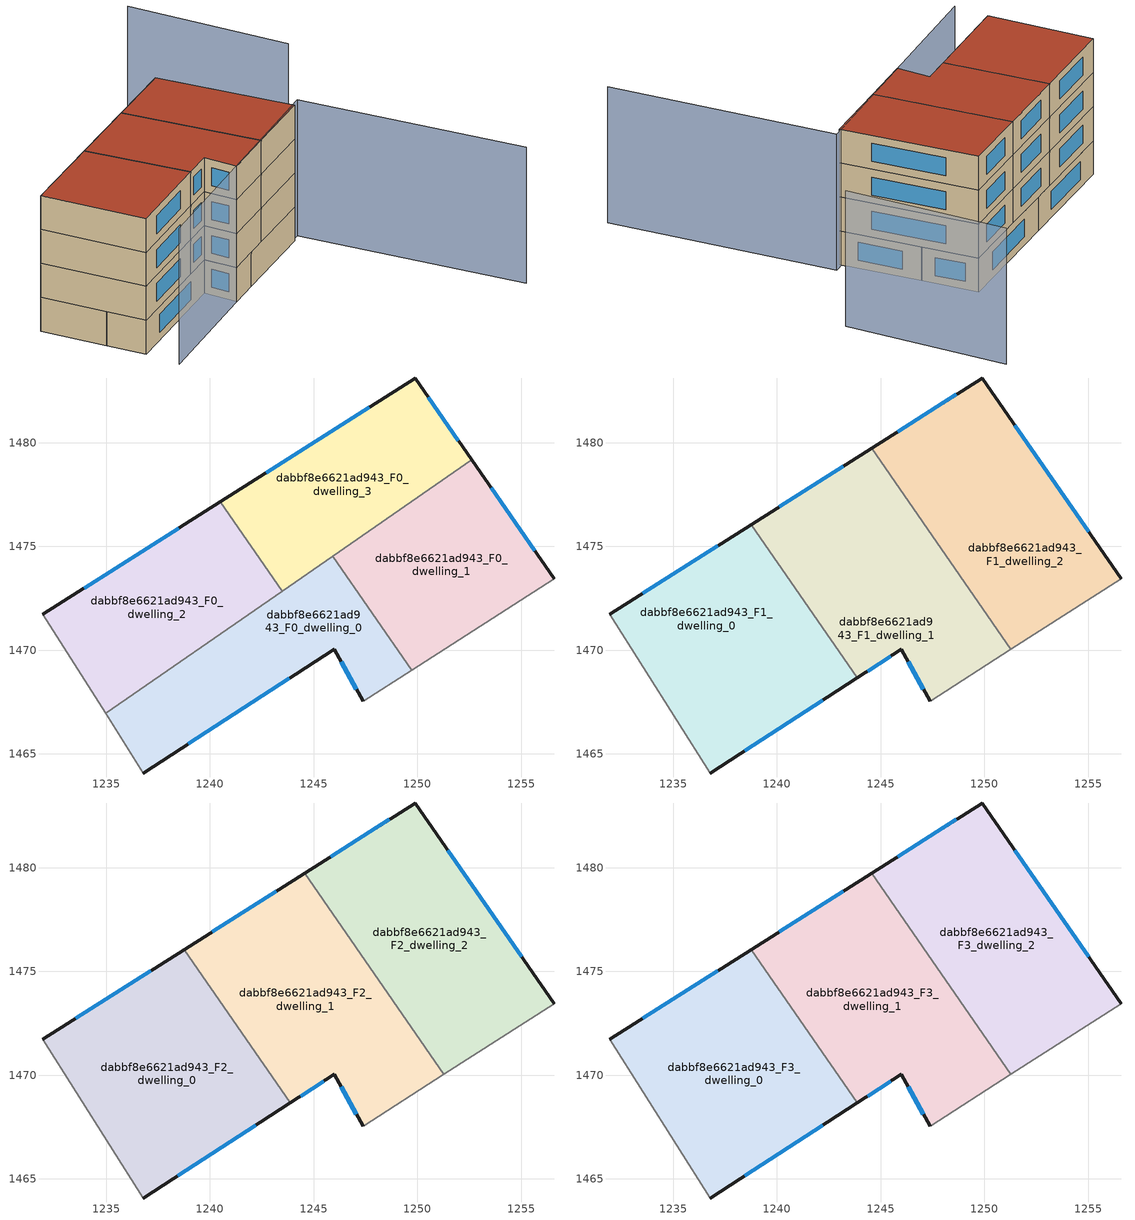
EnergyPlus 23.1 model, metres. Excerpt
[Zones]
dabbf8e6621ad943_F0_dwelling_0
 floor ground (EU_floor_Construction): 1245.91,1474.53 1249.71,1469.03 1247.38,1467.54 1245.99,1470.03 1236.79,1464.08 1234.97,1466.95 z0
 wall outside (EU_wall_Construction): 1236.79,1464.08 1245.99,1470.03 1247.38,1467.54 z0:3
 wall adiabatic (EU_wall_Construction): 1234.97,1466.95 1236.79,1464.08 / 1247.38,1467.54 1249.71,1469.03 z0:3
 wall to dabbf8e6621ad943_F0_dwelling_1 (EU_wall_Construction): 1249.71,1469.03 1245.91,1474.53 z0:3
 wall to dabbf8e6621ad943_F0_dwelling_2 (EU_wall_Construction): 1243.48,1472.84 1234.97,1466.95 z0:3
 wall to dabbf8e6621ad943_F0_dwelling_3 (EU_wall_Construction): 1245.91,1474.53 1243.48,1472.84 z0:3
 window (EU_Window_Construction): 1246.32,1469.45 1247.06,1468.13 / 1238.95,1465.48 1243.83,1468.63 z0.7:2.3
dabbf8e6621ad943_F0_dwelling_1
 floor ground (EU_floor_Construction): 1252.62,1479.17 1256.59,1473.44 1249.71,1469.03 1245.91,1474.53 z0
 wall outside (EU_wall_Construction): 1256.59,1473.44 1252.62,1479.17 z0:3
 wall adiabatic (EU_wall_Construction): 1249.71,1469.03 1256.59,1473.44 z0:3
 wall to dabbf8e6621ad943_F0_dwelling_3 (EU_wall_Construction): 1252.62,1479.17 1245.91,1474.53 z0:3
 window (EU_Window_Construction): 1255.66,1474.78 1253.55,1477.83 z0.7:2.3
dabbf8e6621ad943_F0_dwelling_2
 floor ground (EU_floor_Construction): 1240.5,1477.15 1243.48,1472.84 1234.97,1466.95 1231.94,1471.72 z0
 wall outside (EU_wall_Construction): 1240.5,1477.15 1231.94,1471.72 z0:3
 wall to dabbf8e6621ad943_F0_dwelling_3 (EU_wall_Construction): 1243.48,1472.84 1240.5,1477.15 z0:3
 wall adiabatic (EU_wall_Construction): 1231.94,1471.72 1234.97,1466.95 z0:3
 window (EU_Window_Construction): 1238.49,1475.87 1233.95,1472.99 z0.7:2.3
dabbf8e6621ad943_F0_dwelling_3
 floor ground (EU_floor_Construction): 1249.89,1483.11 1252.62,1479.17 1243.48,1472.84 1240.5,1477.15 z0
 wall outside (EU_wall_Construction): 1252.62,1479.17 1249.89,1483.11 1240.5,1477.15 z0:3
 window (EU_Window_Construction): 1251.98,1480.1 1250.53,1482.19 / 1247.68,1481.71 1242.7,1478.55 z0.7:2.3
dabbf8e6621ad943_F1_dwelling_0
 floor to dabbf8e6621ad943_F0_dwelling_0 (EU_floor_Construction): 1241.78,1471.67 1243.87,1468.66 1236.79,1464.08 1234.97,1466.95 z3
 floor to dabbf8e6621ad943_F0_dwelling_2 (EU_floor_Construction): 1238.75,1476.04 1241.78,1471.67 1234.97,1466.95 1231.94,1471.72 z3
 wall outside (EU_wall_Construction): 1236.79,1464.08 1243.87,1468.66 / 1238.75,1476.04 1231.94,1471.72 z3:6
 wall to dabbf8e6621ad943_F1_dwelling_1 (EU_wall_Construction): 1243.87,1468.66 1238.75,1476.04 z3:6
 wall adiabatic (EU_wall_Construction): 1231.94,1471.72 1236.79,1464.08 z3:6
 window (EU_Window_Construction): 1238.45,1465.15 1242.21,1467.58 / 1237.15,1475.03 1233.54,1472.73 z3.7:5.3
dabbf8e6621ad943_F1_dwelling_1
 floor to dabbf8e6621ad943_F0_dwelling_3 (EU_floor_Construction): 1244.56,1479.73 1247.43,1475.58 1243.48,1472.84 1240.5,1477.15 z3
 floor to dabbf8e6621ad943_F0_dwelling_0 (EU_floor_Construction): 1245.91,1474.53 1249.71,1469.03 1247.38,1467.54 1245.99,1470.03 1243.87,1468.66 1241.78,1471.67 z3
 floor to dabbf8e6621ad943_F0_dwelling_1 (EU_floor_Construction): 1247.43,1475.58 1251.28,1470.03 1249.71,1469.03 1245.91,1474.53 z3
 floor to dabbf8e6621ad943_F0_dwelling_2 (EU_floor_Construction): 1240.5,1477.15 1243.48,1472.84 1241.78,1471.67 1238.75,1476.04 z3
 wall outside (EU_wall_Construction): 1244.56,1479.73 1238.75,1476.04 / 1243.87,1468.66 1245.99,1470.03 1247.38,1467.54 z3:6
 wall adiabatic (EU_wall_Construction): 1247.38,1467.54 1251.28,1470.03 z3:6
 wall to dabbf8e6621ad943_F1_dwelling_2 (EU_wall_Construction): 1251.28,1470.03 1244.56,1479.73 z3:6
 window (EU_Window_Construction): 1243.2,1478.86 1240.12,1476.91 / 1246.32,1469.45 1247.06,1468.13 / 1244.37,1468.98 1245.49,1469.71 z3.7:5.3
dabbf8e6621ad943_F1_dwelling_2
 floor to dabbf8e6621ad943_F0_dwelling_1 (EU_floor_Construction): 1252.62,1479.17 1256.59,1473.44 1251.28,1470.03 1247.43,1475.58 z3
 floor to dabbf8e6621ad943_F0_dwelling_3 (EU_floor_Construction): 1249.89,1483.11 1252.62,1479.17 1247.43,1475.58 1244.56,1479.73 z3
 wall outside (EU_wall_Construction): 1256.59,1473.44 1249.89,1483.11 1244.56,1479.73 z3:6
 wall adiabatic (EU_wall_Construction): 1251.28,1470.03 1256.59,1473.44 z3:6
 window (EU_Window_Construction): 1248.64,1482.32 1245.81,1480.52 / 1255.02,1475.71 1251.46,1480.84 z3.7:5.3
dabbf8e6621ad943_F2_dwelling_0
 floor to dabbf8e6621ad943_F1_dwelling_0 (EU_floor_Construction): 1238.75,1476.04 1243.87,1468.66 1236.79,1464.08 1231.94,1471.72 z6
 wall outside (EU_wall_Construction): 1236.79,1464.08 1243.87,1468.66 / 1238.75,1476.04 1231.94,1471.72 z6:9
 wall to dabbf8e6621ad943_F2_dwelling_1 (EU_wall_Construction): 1243.87,1468.66 1238.75,1476.04 z6:9
 wall adiabatic (EU_wall_Construction): 1231.94,1471.72 1236.79,1464.08 z6:9
 window (EU_Window_Construction): 1238.45,1465.15 1242.21,1467.58 / 1237.15,1475.03 1233.54,1472.73 z6.7:8.3
dabbf8e6621ad943_F2_dwelling_1
 floor to dabbf8e6621ad943_F1_dwelling_1 (EU_floor_Construction): 1244.56,1479.73 1251.28,1470.03 1247.38,1467.54 1245.99,1470.03 1243.87,1468.66 1238.75,1476.04 z6
 wall outside (EU_wall_Construction): 1244.56,1479.73 1238.75,1476.04 / 1243.87,1468.66 1245.99,1470.03 1247.38,1467.54 z6:9
 wall adiabatic (EU_wall_Construction): 1247.38,1467.54 1251.28,1470.03 z6:9
 wall to dabbf8e6621ad943_F2_dwelling_2 (EU_wall_Construction): 1251.28,1470.03 1244.56,1479.73 z6:9
 window (EU_Window_Construction): 1243.2,1478.86 1240.12,1476.91 / 1246.32,1469.45 1247.06,1468.13 / 1244.37,1468.98 1245.49,1469.71 z6.7:8.3
dabbf8e6621ad943_F2_dwelling_2
 floor to dabbf8e6621ad943_F1_dwelling_2 (EU_floor_Construction): 1249.89,1483.11 1256.59,1473.44 1251.28,1470.03 1244.56,1479.73 z6
 wall outside (EU_wall_Construction): 1256.59,1473.44 1249.89,1483.11 1244.56,1479.73 z6:9
 wall adiabatic (EU_wall_Construction): 1251.28,1470.03 1256.59,1473.44 z6:9
 window (EU_Window_Construction): 1248.64,1482.32 1245.81,1480.52 / 1255.02,1475.71 1251.46,1480.84 z6.7:8.3
dabbf8e6621ad943_F3_dwelling_0
 floor to dabbf8e6621ad943_F2_dwelling_0 (EU_floor_Construction): 1238.75,1476.04 1243.87,1468.66 1236.79,1464.08 1231.94,1471.72 z9
 wall outside (EU_wall_Construction): 1236.79,1464.08 1243.87,1468.66 / 1238.75,1476.04 1231.94,1471.72 z9:12
 wall to dabbf8e6621ad943_F3_dwelling_1 (EU_wall_Construction): 1243.87,1468.66 1238.75,1476.04 z9:12
 wall adiabatic (EU_wall_Construction): 1231.94,1471.72 1236.79,1464.08 z9:12
 window (EU_Window_Construction): 1238.45,1465.15 1242.21,1467.58 / 1237.15,1475.03 1233.54,1472.73 z9.7:11.3
 roof outside (EU_roof_Construction): 1243.87,1468.66 1238.75,1476.04 1231.94,1471.72 1236.79,1464.08 z12
dabbf8e6621ad943_F3_dwelling_1
 floor to dabbf8e6621ad943_F2_dwelling_1 (EU_floor_Construction): 1244.56,1479.73 1251.28,1470.03 1247.38,1467.54 1245.99,1470.03 1243.87,1468.66 1238.75,1476.04 z9
 wall outside (EU_wall_Construction): 1244.56,1479.73 1238.75,1476.04 / 1243.87,1468.66 1245.99,1470.03 1247.38,1467.54 z9:12
 wall adiabatic (EU_wall_Construction): 1247.38,1467.54 1251.28,1470.03 z9:12
 wall to dabbf8e6621ad943_F3_dwelling_2 (EU_wall_Construction): 1251.28,1470.03 1244.56,1479.73 z9:12
 window (EU_Window_Construction): 1243.2,1478.86 1240.12,1476.91 / 1246.32,1469.45 1247.06,1468.13 / 1244.37,1468.98 1245.49,1469.71 z9.7:11.3
 roof outside (EU_roof_Construction): 1251.28,1470.03 1244.56,1479.73 1238.75,1476.04 1243.87,1468.66 1245.99,1470.03 1247.38,1467.54 z12
dabbf8e6621ad943_F3_dwelling_2
 floor to dabbf8e6621ad943_F2_dwelling_2 (EU_floor_Construction): 1249.89,1483.11 1256.59,1473.44 1251.28,1470.03 1244.56,1479.73 z9
 wall outside (EU_wall_Construction): 1256.59,1473.44 1249.89,1483.11 1244.56,1479.73 z9:12
 wall adiabatic (EU_wall_Construction): 1251.28,1470.03 1256.59,1473.44 z9:12
 window (EU_Window_Construction): 1248.64,1482.32 1245.81,1480.52 / 1255.02,1475.71 1251.46,1480.84 z9.7:11.3
 roof outside (EU_roof_Construction): 1256.59,1473.44 1249.89,1483.11 1244.56,1479.73 1251.28,1470.03 z12
shading: 1238.07,1461.36 1257.24,1474.09 / 1257.24,1474.09 1268,1457.89 / 1261.62,1482.25 1254.47,1494.21 z0:12
[Building]
EU S2 Campaign: North Axis=0; Terrain=City; Solar Distribution=FullExterior
[Site:Location]
Budapest.Ferenc.Liszt.Intl.AP: Latitude=47.437; Longitude=19.256; Time Zone=1; Elevation=185
[SizingPeriod:WeatherFileDays]
AnnualSizingPeriod: Begin Month=1; Begin Day of Month=1; End Month=12; End Day of Month=31; Day of Week for Start Day=Monday; Use Weather File Daylight Saving Period=No; Use Weather File Rain and Snow Indicators=No
[MATERIAL]
EU_InternalMass_Material: Roughness=MediumRough; Thickness=0.1; Conductivity=1; Density=1800; Specific Heat=900; Thermal Absorptance=0.9; Solar Absorptance=0.7; Visible Absorptance=0.7
[MATERIAL:NOMASS] Roughness=MediumRough; Thermal Absorptance=0.9; Solar Absorptance=0.7; Visible Absorptance=0.7
Name | Thermal Resistance
EU_wall_NoMass | 0.832559
EU_roof_NoMass | 1.39638
EU_floor_NoMass | 0.872794
[WINDOWMATERIAL:SIMPLEGLAZINGSYSTEM]
EU_Window_SimpleGlazing: UFactor=2.79869; Solar Heat Gain Coefficient=0.75; Visible Transmittance=0.75
[CONSTRUCTION]
EU_wall_Construction: EU_wall_NoMass
EU_roof_Construction: EU_roof_NoMass
EU_floor_Construction: EU_floor_NoMass
EU_Window_Construction: EU_Window_SimpleGlazing
EU_InternalMass_Construction: EU_InternalMass_Material
[ZONE] Type=1; Multiplier=1; Ceiling Height=autocalculate; Floor Area=autocalculate; Part of Total Floor Area=Yes
Name | Volume
dabbf8e6621ad943_F0_dwelling_0 | 167.294
dabbf8e6621ad943_F1_dwelling_0; dabbf8e6621ad943_F2_dwelling_0; dabbf8e6621ad943_F3_dwelling_0 | 223.037
dabbf8e6621ad943_F0_dwelling_1 | 167.29
dabbf8e6621ad943_F1_dwelling_1; dabbf8e6621ad943_F2_dwelling_1; dabbf8e6621ad943_F3_dwelling_1 | 223.038
dabbf8e6621ad943_F0_dwelling_2 | 167.279
dabbf8e6621ad943_F1_dwelling_2; dabbf8e6621ad943_F2_dwelling_2; dabbf8e6621ad943_F3_dwelling_2 | 223.049
dabbf8e6621ad943_F0_dwelling_3 | 167.272
[INTERNALMASS] Construction=EU_InternalMass_Construction
Name | Zone or ZoneList | Surface Area
dabbf8e6621ad943_F0_dwelling_0_EU_InternalMass | dabbf8e6621ad943_F0_dwelling_0 | 55.7645
dabbf8e6621ad943_F0_dwelling_1_EU_InternalMass | dabbf8e6621ad943_F0_dwelling_1 | 55.7631
dabbf8e6621ad943_F0_dwelling_2_EU_InternalMass | dabbf8e6621ad943_F0_dwelling_2 | 55.7596
dabbf8e6621ad943_F0_dwelling_3_EU_InternalMass | dabbf8e6621ad943_F0_dwelling_3 | 55.7575
dabbf8e6621ad943_F1_dwelling_0_EU_InternalMass | dabbf8e6621ad943_F1_dwelling_0 | 74.3457
dabbf8e6621ad943_F1_dwelling_1_EU_InternalMass | dabbf8e6621ad943_F1_dwelling_1 | 74.3461
dabbf8e6621ad943_F1_dwelling_2_EU_InternalMass | dabbf8e6621ad943_F1_dwelling_2 | 74.3495
dabbf8e6621ad943_F2_dwelling_0_EU_InternalMass | dabbf8e6621ad943_F2_dwelling_0 | 74.3457
dabbf8e6621ad943_F2_dwelling_1_EU_InternalMass | dabbf8e6621ad943_F2_dwelling_1 | 74.3461
dabbf8e6621ad943_F2_dwelling_2_EU_InternalMass | dabbf8e6621ad943_F2_dwelling_2 | 74.3495
dabbf8e6621ad943_F3_dwelling_0_EU_InternalMass | dabbf8e6621ad943_F3_dwelling_0 | 74.3457
dabbf8e6621ad943_F3_dwelling_1_EU_InternalMass | dabbf8e6621ad943_F3_dwelling_1 | 74.3461
dabbf8e6621ad943_F3_dwelling_2_EU_InternalMass | dabbf8e6621ad943_F3_dwelling_2 | 74.3495
[OTHEREQUIPMENT] Fuel Type=Electricity; Design Level Calculation Method=Watts/Area; Power per Zone Floor Area=1; Fraction Latent=0; Fraction Radiant=0; Fraction Lost=0; Carbon Dioxide Generation Rate=0; EndUse Subcategory=EU_Step8_InternalGains
Name | Zone or ZoneList or Space or SpaceList | Schedule
EU_Step8_InternalGain_dabbf8e6621ad943_F0_dwelling_0_f000 | dabbf8e6621ad943_F0_dwelling_0 | EU_Step8_GainSchedule_dabbf8e6621ad943_F0_dwelling_0_f000
EU_Step8_InternalGain_dabbf8e6621ad943_F0_dwelling_1_f000 | dabbf8e6621ad943_F0_dwelling_1 | EU_Step8_GainSchedule_dabbf8e6621ad943_F0_dwelling_1_f000
EU_Step8_InternalGain_dabbf8e6621ad943_F0_dwelling_2_f000 | dabbf8e6621ad943_F0_dwelling_2 | EU_Step8_GainSchedule_dabbf8e6621ad943_F0_dwelling_2_f000
EU_Step8_InternalGain_dabbf8e6621ad943_F0_dwelling_3_f000 | dabbf8e6621ad943_F0_dwelling_3 | EU_Step8_GainSchedule_dabbf8e6621ad943_F0_dwelling_3_f000
EU_Step8_InternalGain_dabbf8e6621ad943_F1_dwelling_0_f000 | dabbf8e6621ad943_F1_dwelling_0 | EU_Step8_GainSchedule_dabbf8e6621ad943_F1_dwelling_0_f000
EU_Step8_InternalGain_dabbf8e6621ad943_F1_dwelling_1_f000 | dabbf8e6621ad943_F1_dwelling_1 | EU_Step8_GainSchedule_dabbf8e6621ad943_F1_dwelling_1_f000
EU_Step8_InternalGain_dabbf8e6621ad943_F1_dwelling_2_f000 | dabbf8e6621ad943_F1_dwelling_2 | EU_Step8_GainSchedule_dabbf8e6621ad943_F1_dwelling_2_f000
EU_Step8_InternalGain_dabbf8e6621ad943_F2_dwelling_0_f000 | dabbf8e6621ad943_F2_dwelling_0 | EU_Step8_GainSchedule_dabbf8e6621ad943_F2_dwelling_0_f000
EU_Step8_InternalGain_dabbf8e6621ad943_F2_dwelling_1_f000 | dabbf8e6621ad943_F2_dwelling_1 | EU_Step8_GainSchedule_dabbf8e6621ad943_F2_dwelling_1_f000
EU_Step8_InternalGain_dabbf8e6621ad943_F2_dwelling_2_f000 | dabbf8e6621ad943_F2_dwelling_2 | EU_Step8_GainSchedule_dabbf8e6621ad943_F2_dwelling_2_f000
EU_Step8_InternalGain_dabbf8e6621ad943_F3_dwelling_0_f000 | dabbf8e6621ad943_F3_dwelling_0 | EU_Step8_GainSchedule_dabbf8e6621ad943_F3_dwelling_0_f000
EU_Step8_InternalGain_dabbf8e6621ad943_F3_dwelling_1_f000 | dabbf8e6621ad943_F3_dwelling_1 | EU_Step8_GainSchedule_dabbf8e6621ad943_F3_dwelling_1_f000
EU_Step8_InternalGain_dabbf8e6621ad943_F3_dwelling_2_f000 | dabbf8e6621ad943_F3_dwelling_2 | EU_Step8_GainSchedule_dabbf8e6621ad943_F3_dwelling_2_f000
[ZONEVENTILATION:DESIGNFLOWRATE] Schedule=EU_AlwaysOn; Design Flow Rate Calculation Method=AirChanges/Hour; Air Changes per Hour=0.475469; Ventilation Type=Natural; Fan Pressure Rise=0; Fan Total Efficiency=1; Constant Term Coefficient=1; Temperature Term Coefficient=0; Velocity Term Coefficient=0; Velocity Squared Term Coefficient=0; Minimum Indoor Temperature=-100; Maximum Indoor Temperature=100; Delta Temperature=-100; Minimum Outdoor Temperature=-100; Maximum Outdoor Temperature=100; Maximum Wind Speed=40
Name | Zone or ZoneList or Space or SpaceList
EU_ConstantAir_dabbf8e6621ad943_F0_dwelling_0 | dabbf8e6621ad943_F0_dwelling_0
EU_ConstantAir_dabbf8e6621ad943_F0_dwelling_1 | dabbf8e6621ad943_F0_dwelling_1
EU_ConstantAir_dabbf8e6621ad943_F0_dwelling_2 | dabbf8e6621ad943_F0_dwelling_2
EU_ConstantAir_dabbf8e6621ad943_F0_dwelling_3 | dabbf8e6621ad943_F0_dwelling_3
EU_ConstantAir_dabbf8e6621ad943_F1_dwelling_0 | dabbf8e6621ad943_F1_dwelling_0
EU_ConstantAir_dabbf8e6621ad943_F1_dwelling_1 | dabbf8e6621ad943_F1_dwelling_1
EU_ConstantAir_dabbf8e6621ad943_F1_dwelling_2 | dabbf8e6621ad943_F1_dwelling_2
EU_ConstantAir_dabbf8e6621ad943_F2_dwelling_0 | dabbf8e6621ad943_F2_dwelling_0
EU_ConstantAir_dabbf8e6621ad943_F2_dwelling_1 | dabbf8e6621ad943_F2_dwelling_1
EU_ConstantAir_dabbf8e6621ad943_F2_dwelling_2 | dabbf8e6621ad943_F2_dwelling_2
EU_ConstantAir_dabbf8e6621ad943_F3_dwelling_0 | dabbf8e6621ad943_F3_dwelling_0
EU_ConstantAir_dabbf8e6621ad943_F3_dwelling_1 | dabbf8e6621ad943_F3_dwelling_1
EU_ConstantAir_dabbf8e6621ad943_F3_dwelling_2 | dabbf8e6621ad943_F3_dwelling_2
[HVACTEMPLATE:THERMOSTAT] Constant Heating Setpoint=20; Constant Cooling Setpoint=50
EU_HeatOnly_dabbf8e6621ad943_F0_dwelling_0; EU_HeatOnly_dabbf8e6621ad943_F0_dwelling_1; EU_HeatOnly_dabbf8e6621ad943_F0_dwelling_2; EU_HeatOnly_dabbf8e6621ad943_F0_dwelling_3; EU_HeatOnly_dabbf8e6621ad943_F1_dwelling_0; EU_HeatOnly_dabbf8e6621ad943_F1_dwelling_1; EU_HeatOnly_dabbf8e6621ad943_F1_dwelling_2; EU_HeatOnly_dabbf8e6621ad943_F2_dwelling_0; EU_HeatOnly_dabbf8e6621ad943_F2_dwelling_1; EU_HeatOnly_dabbf8e6621ad943_F2_dwelling_2; EU_HeatOnly_dabbf8e6621ad943_F3_dwelling_0; EU_HeatOnly_dabbf8e6621ad943_F3_dwelling_1; EU_HeatOnly_dabbf8e6621ad943_F3_dwelling_2
[HVACTEMPLATE:ZONE:IDEALLOADSAIRSYSTEM] System Availability Schedule=EU_AlwaysOn; Maximum Heating Supply Air Temperature=50; Minimum Cooling Supply Air Temperature=13; Maximum Heating Supply Air Humidity Ratio=0.0156; Minimum Cooling Supply Air Humidity Ratio=0.0077; Heating Limit=NoLimit; Cooling Limit=NoLimit; Heating Availability Schedule=EU_AlwaysOn; Cooling Availability Schedule=EU_CoolingOff; Dehumidification Control Type=ConstantSensibleHeatRatio; Cooling Sensible Heat Ratio=0.7; Dehumidification Setpoint=60; Humidification Control Type=None; Humidification Setpoint=30; Outdoor Air Method=None; Outdoor Air Flow Rate per Person=0.00944; Outdoor Air Flow Rate per Zone Floor Area=0; Outdoor Air Flow Rate per Zone=0; Demand Controlled Ventilation Type=None; Outdoor Air Economizer Type=NoEconomizer; Heat Recovery Type=None; Sensible Heat Recovery Effectiveness=0.7; Latent Heat Recovery Effectiveness=0.65
Name | Template Thermostat
dabbf8e6621ad943_F0_dwelling_0 | EU_HeatOnly_dabbf8e6621ad943_F0_dwelling_0
dabbf8e6621ad943_F0_dwelling_1 | EU_HeatOnly_dabbf8e6621ad943_F0_dwelling_1
dabbf8e6621ad943_F0_dwelling_2 | EU_HeatOnly_dabbf8e6621ad943_F0_dwelling_2
dabbf8e6621ad943_F0_dwelling_3 | EU_HeatOnly_dabbf8e6621ad943_F0_dwelling_3
dabbf8e6621ad943_F1_dwelling_0 | EU_HeatOnly_dabbf8e6621ad943_F1_dwelling_0
dabbf8e6621ad943_F1_dwelling_1 | EU_HeatOnly_dabbf8e6621ad943_F1_dwelling_1
dabbf8e6621ad943_F1_dwelling_2 | EU_HeatOnly_dabbf8e6621ad943_F1_dwelling_2
dabbf8e6621ad943_F2_dwelling_0 | EU_HeatOnly_dabbf8e6621ad943_F2_dwelling_0
dabbf8e6621ad943_F2_dwelling_1 | EU_HeatOnly_dabbf8e6621ad943_F2_dwelling_1
dabbf8e6621ad943_F2_dwelling_2 | EU_HeatOnly_dabbf8e6621ad943_F2_dwelling_2
dabbf8e6621ad943_F3_dwelling_0 | EU_HeatOnly_dabbf8e6621ad943_F3_dwelling_0
dabbf8e6621ad943_F3_dwelling_1 | EU_HeatOnly_dabbf8e6621ad943_F3_dwelling_1
dabbf8e6621ad943_F3_dwelling_2 | EU_HeatOnly_dabbf8e6621ad943_F3_dwelling_2
[SIZING:ZONE] Zone Cooling Design Supply Air Temperature Input Method=SupplyAirTemperature; Zone Cooling Design Supply Air Temperature=13; Zone Heating Design Supply Air Temperature Input Method=SupplyAirTemperature; Zone Heating Design Supply Air Temperature=50; Zone Cooling Design Supply Air Humidity Ratio=0.008; Zone Heating Design Supply Air Humidity Ratio=0.008; Cooling Design Air Flow Method=DesignDay; Cooling Design Air Flow Rate=0; Cooling Minimum Air Flow per Zone Floor Area=0.000762; Cooling Minimum Air Flow=0; Cooling Minimum Air Flow Fraction=0.2; Heating Design Air Flow Method=DesignDay; Heating Design Air Flow Rate=0; Heating Maximum Air Flow per Zone Floor Area=0.002032; Heating Maximum Air Flow=0.141576; Heating Maximum Air Flow Fraction=0.3; Account for Dedicated Outdoor Air System=No; Dedicated Outdoor Air System Control Strategy=NeutralSupplyAir; Dedicated Outdoor Air Low Setpoint Temperature for Design=autosize; Dedicated Outdoor Air High Setpoint Temperature for Design=autosize; Zone Load Sizing Method=Sensible Load Only No Latent Load; Zone Latent Cooling Design Supply Air Humidity Ratio Input Method=HumidityRatioDifference; Zone Cooling Design Supply Air Humidity Ratio Difference=0.005; Zone Latent Heating Design Supply Air Humidity Ratio Input Method=HumidityRatioDifference; Zone Humidification Design Supply Air Humidity Ratio Difference=0.005
dabbf8e6621ad943_F0_dwelling_0; dabbf8e6621ad943_F0_dwelling_1; dabbf8e6621ad943_F0_dwelling_2; dabbf8e6621ad943_F0_dwelling_3; dabbf8e6621ad943_F1_dwelling_0; dabbf8e6621ad943_F1_dwelling_1; dabbf8e6621ad943_F1_dwelling_2; dabbf8e6621ad943_F2_dwelling_0; dabbf8e6621ad943_F2_dwelling_1; dabbf8e6621ad943_F2_dwelling_2; dabbf8e6621ad943_F3_dwelling_0; dabbf8e6621ad943_F3_dwelling_1; dabbf8e6621ad943_F3_dwelling_2
[SCHEDULE:CONSTANT]
Name | Hourly Value
EU_AlwaysOn | 1
EU_CoolingOff | 0
[SCHEDULE:FILE] Column Number=1; Rows to Skip at Top=0; Number of Hours of Data=8760; Column Separator=Comma; Interpolate to Timestep=No; Minutes per Item=60; Adjust Schedule for Daylight Savings=Yes
Name | File
EU_Step8_GainSchedule_dabbf8e6621ad943_F0_dwelling_0_f000 | ../../schedules/dabbf8e6621ad943/dabbf8e6621ad943_F0_dwelling_0_f000_gain.csv
EU_Step8_GainSchedule_dabbf8e6621ad943_F0_dwelling_1_f000 | ../../schedules/dabbf8e6621ad943/dabbf8e6621ad943_F0_dwelling_1_f000_gain.csv
EU_Step8_GainSchedule_dabbf8e6621ad943_F0_dwelling_2_f000 | ../../schedules/dabbf8e6621ad943/dabbf8e6621ad943_F0_dwelling_2_f000_gain.csv
EU_Step8_GainSchedule_dabbf8e6621ad943_F0_dwelling_3_f000 | ../../schedules/dabbf8e6621ad943/dabbf8e6621ad943_F0_dwelling_3_f000_gain.csv
EU_Step8_GainSchedule_dabbf8e6621ad943_F1_dwelling_0_f000 | ../../schedules/dabbf8e6621ad943/dabbf8e6621ad943_F1_dwelling_0_f000_gain.csv
EU_Step8_GainSchedule_dabbf8e6621ad943_F1_dwelling_1_f000 | ../../schedules/dabbf8e6621ad943/dabbf8e6621ad943_F1_dwelling_1_f000_gain.csv
EU_Step8_GainSchedule_dabbf8e6621ad943_F1_dwelling_2_f000 | ../../schedules/dabbf8e6621ad943/dabbf8e6621ad943_F1_dwelling_2_f000_gain.csv
EU_Step8_GainSchedule_dabbf8e6621ad943_F2_dwelling_0_f000 | ../../schedules/dabbf8e6621ad943/dabbf8e6621ad943_F2_dwelling_0_f000_gain.csv
EU_Step8_GainSchedule_dabbf8e6621ad943_F2_dwelling_1_f000 | ../../schedules/dabbf8e6621ad943/dabbf8e6621ad943_F2_dwelling_1_f000_gain.csv
EU_Step8_GainSchedule_dabbf8e6621ad943_F2_dwelling_2_f000 | ../../schedules/dabbf8e6621ad943/dabbf8e6621ad943_F2_dwelling_2_f000_gain.csv
EU_Step8_GainSchedule_dabbf8e6621ad943_F3_dwelling_0_f000 | ../../schedules/dabbf8e6621ad943/dabbf8e6621ad943_F3_dwelling_0_f000_gain.csv
EU_Step8_GainSchedule_dabbf8e6621ad943_F3_dwelling_1_f000 | ../../schedules/dabbf8e6621ad943/dabbf8e6621ad943_F3_dwelling_1_f000_gain.csv
EU_Step8_GainSchedule_dabbf8e6621ad943_F3_dwelling_2_f000 | ../../schedules/dabbf8e6621ad943/dabbf8e6621ad943_F3_dwelling_2_f000_gain.csv
